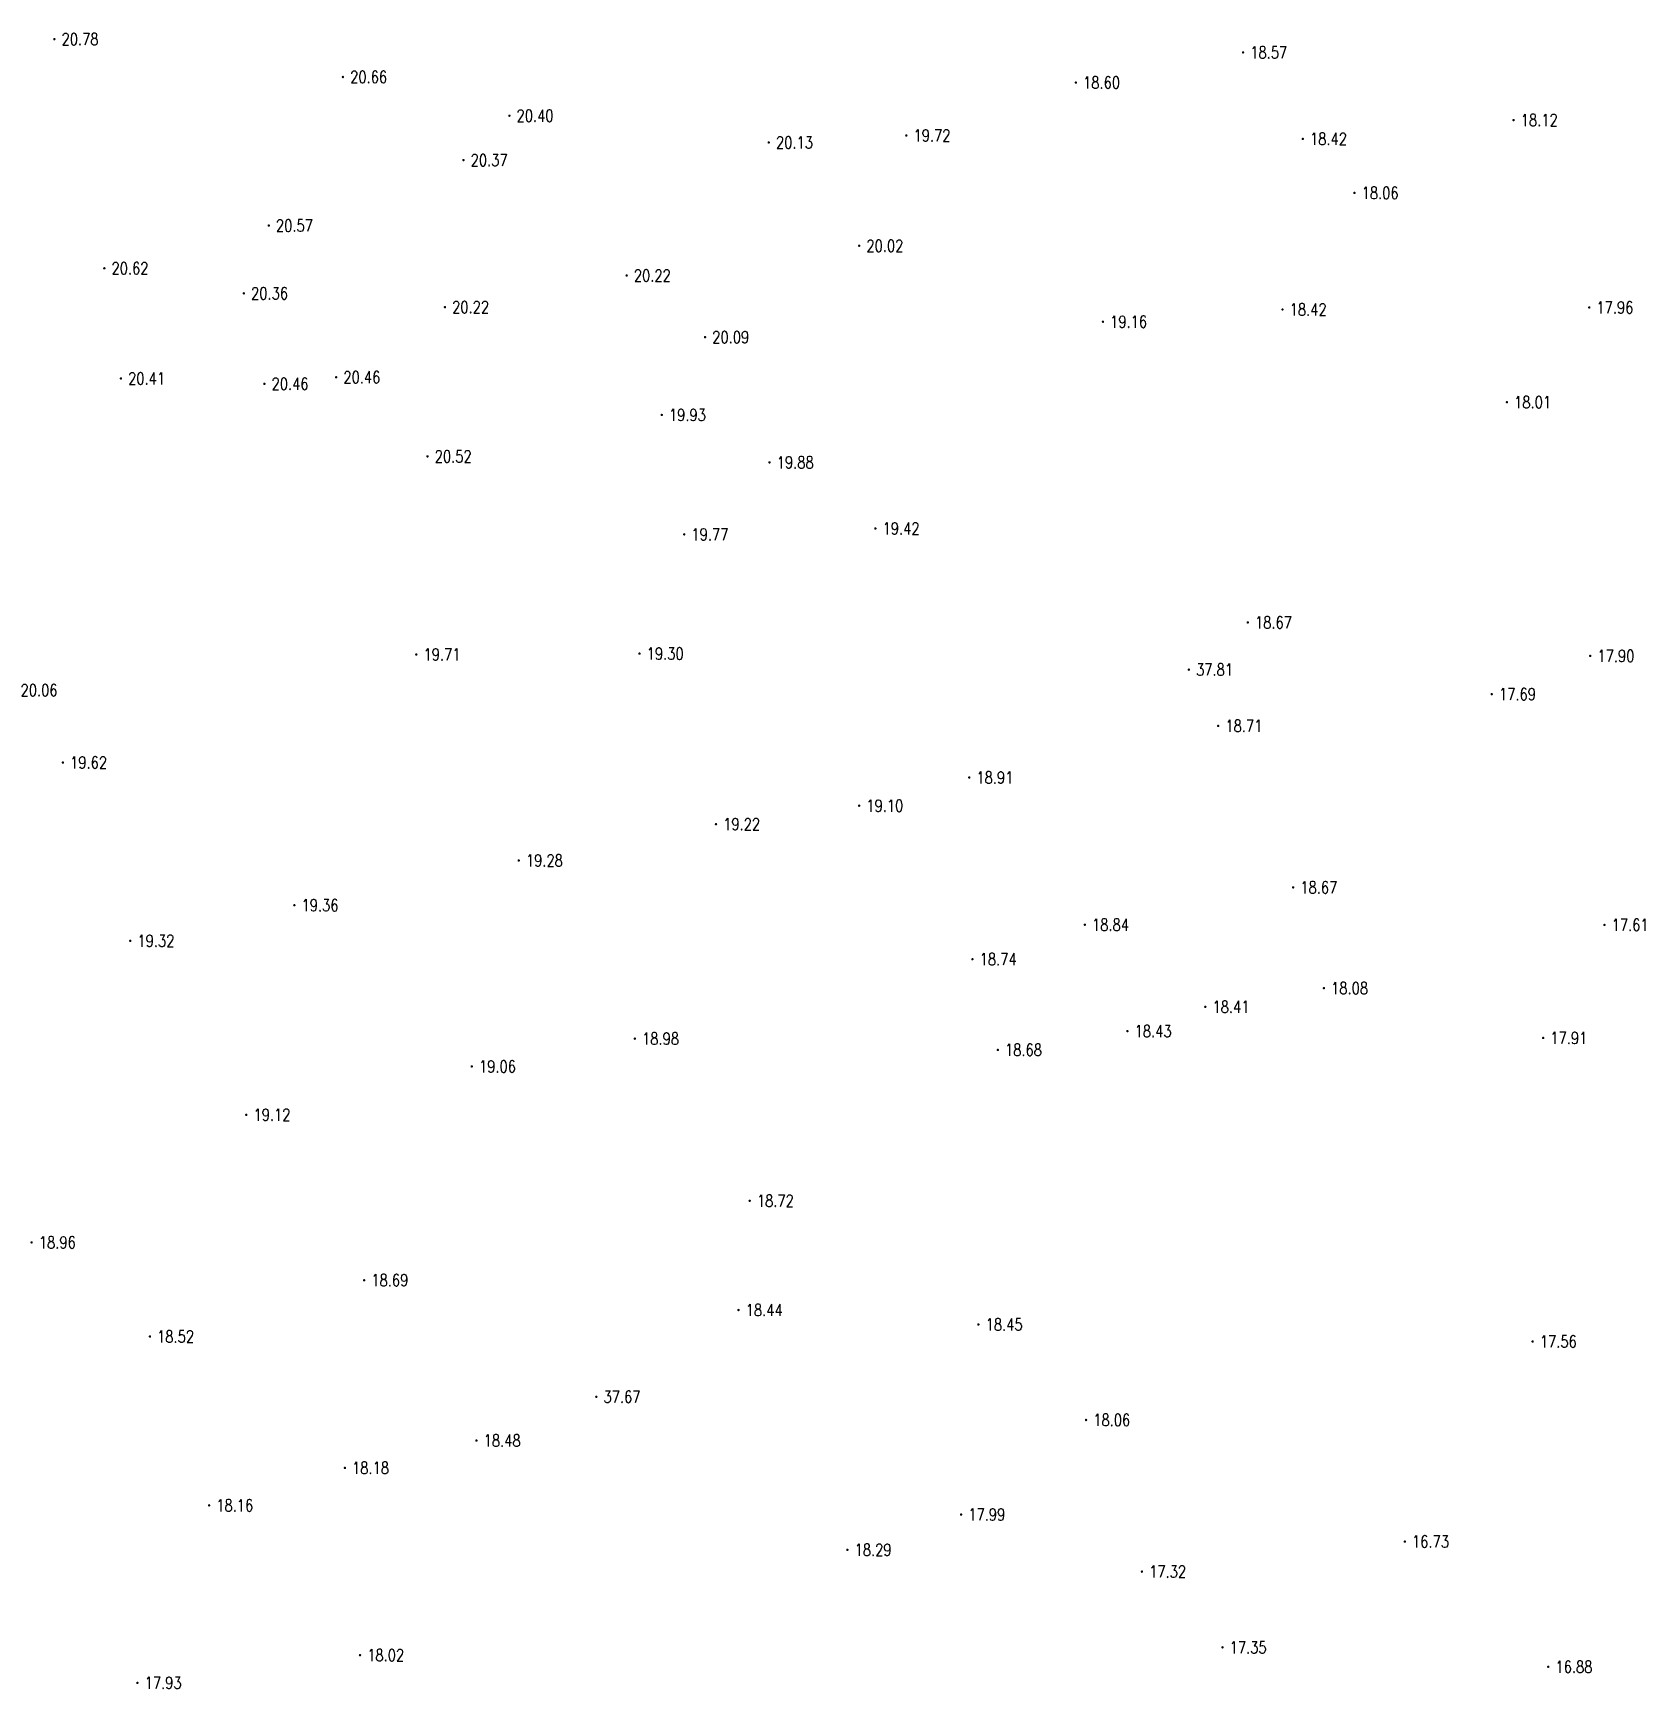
# Model space of a CAD drawing. Extents: x 476861 to 479475, y 2367369 to 2370541.
# Drawn here: x 478488.7 to 478623.1, y 2369924.5 to 2370062.6 of the extents above; entities that cross this region are included whole.
import ezdxf
from ezdxf.enums import TextEntityAlignment as Align

# ---------------------------------------------------------------- set-up
doc = ezdxf.new("R2010")
doc.units = 0
doc.header["$LTSCALE"] = 0.5
doc.layers.get('0').update_dxf_attribs({"linetype": 'CONTINUOUS'})
doc.layers.add('GCD', color=1, linetype='CONTINUOUS')
doc.styles.add('HZ', font='rs.shx', dxfattribs={"width": 0.8, "bigfont": 'hztxt.shx'})

# ---------------------------------------------------------------- blocks, each defined once
blk = doc.blocks.new('GC200')
at = {"linetype": 'Continuous', "const_width": 0.2, "flags": 128}
blk.add_lwpolyline([(-0.1, 0, 1), (0.1, 0, 1)], format="xyb", close=True, dxfattribs=at)

msp = doc.modelspace()

# ---------------------------------------------------------------- block references
at = {"layer": 'GCD', "linetype": 'Continuous'}
ref = msp.add_blockref('GC200', (478490.431, 2370062.126, 20.78), dxfattribs=dict(at, xscale=0.5, yscale=0.5, zscale=0.5))
ref.add_attrib('height', '20.78', dxfattribs={"linetype": 'Continuous', "height": 1, "style": 'HZ', "width": 0.8}).set_placement((478491.031, 2370062.126, 20.78), align=Align.MIDDLE_LEFT)
ref = msp.add_blockref('GC200', (478589.602, 2370061.02, 18.573), dxfattribs=dict(at, xscale=0.5, yscale=0.5, zscale=0.5))
ref.add_attrib('height', '18.57', dxfattribs={"linetype": 'Continuous', "height": 1, "style": 'HZ', "width": 0.8}).set_placement((478590.202, 2370061.02, 18.573), align=Align.MIDDLE_LEFT)
ref = msp.add_blockref('GC200', (478514.508, 2370058.965, 20.659), dxfattribs=dict(at, xscale=0.5, yscale=0.5, zscale=0.5))
ref.add_attrib('height', '20.66', dxfattribs={"linetype": 'Continuous', "height": 1, "style": 'HZ', "width": 0.8}).set_placement((478515.108, 2370058.965, 20.659), align=Align.MIDDLE_LEFT)
ref = msp.add_blockref('GC200', (478575.656, 2370058.499, 18.6), dxfattribs=dict(at, xscale=0.5, yscale=0.5, zscale=0.5))
ref.add_attrib('height', '18.60', dxfattribs={"linetype": 'Continuous', "height": 1, "style": 'HZ', "width": 0.8}).set_placement((478576.256, 2370058.499, 18.6), align=Align.MIDDLE_LEFT)
ref = msp.add_blockref('GC200', (478528.393, 2370055.735, 20.404), dxfattribs=dict(at, xscale=0.5, yscale=0.5, zscale=0.5))
ref.add_attrib('height', '20.40', dxfattribs={"linetype": 'Continuous', "height": 1, "style": 'HZ', "width": 0.8}).set_placement((478528.993, 2370055.735, 20.404), align=Align.MIDDLE_LEFT)
ref = msp.add_blockref('GC200', (478612.173, 2370055.369, 18.122), dxfattribs=dict(at, xscale=0.5, yscale=0.5, zscale=0.5))
ref.add_attrib('height', '18.12', dxfattribs={"linetype": 'Continuous', "height": 1, "style": 'HZ', "width": 0.8}).set_placement((478612.773, 2370055.369, 18.122), align=Align.MIDDLE_LEFT)
ref = msp.add_blockref('GC200', (478561.511, 2370054.083, 19.718), dxfattribs=dict(at, xscale=0.5, yscale=0.5, zscale=0.5))
ref.add_attrib('height', '19.72', dxfattribs={"linetype": 'Continuous', "height": 1, "style": 'HZ', "width": 0.8}).set_placement((478562.111, 2370054.083, 19.718), align=Align.MIDDLE_LEFT)
ref = msp.add_blockref('GC200', (478594.588, 2370053.801, 18.419), dxfattribs=dict(at, xscale=0.5, yscale=0.5, zscale=0.5))
ref.add_attrib('height', '18.42', dxfattribs={"linetype": 'Continuous', "height": 1, "style": 'HZ', "width": 0.8}).set_placement((478595.188, 2370053.801, 18.419), align=Align.MIDDLE_LEFT)
ref = msp.add_blockref('GC200', (478550.034, 2370053.502, 20.13), dxfattribs=dict(at, xscale=0.5, yscale=0.5, zscale=0.5))
ref.add_attrib('height', '20.13', dxfattribs={"linetype": 'Continuous', "height": 1, "style": 'HZ', "width": 0.8}).set_placement((478550.634, 2370053.502, 20.13), align=Align.MIDDLE_LEFT)
ref = msp.add_blockref('GC200', (478524.563, 2370052.028, 20.37), dxfattribs=dict(at, xscale=0.5, yscale=0.5, zscale=0.5))
ref.add_attrib('height', '20.37', dxfattribs={"linetype": 'Continuous', "height": 1, "style": 'HZ', "width": 0.8}).set_placement((478525.163, 2370052.028, 20.37), align=Align.MIDDLE_LEFT)
ref = msp.add_blockref('GC200', (478598.895, 2370049.292, 18.058), dxfattribs=dict(at, xscale=0.5, yscale=0.5, zscale=0.5))
ref.add_attrib('height', '18.06', dxfattribs={"linetype": 'Continuous', "height": 1, "style": 'HZ', "width": 0.8}).set_placement((478599.495, 2370049.292, 18.058), align=Align.MIDDLE_LEFT)
ref = msp.add_blockref('GC200', (478508.316, 2370046.565, 20.57), dxfattribs=dict(at, xscale=0.5, yscale=0.5, zscale=0.5))
ref.add_attrib('height', '20.57', dxfattribs={"linetype": 'Continuous', "height": 1, "style": 'HZ', "width": 0.8}).set_placement((478508.916, 2370046.565, 20.57), align=Align.MIDDLE_LEFT)
ref = msp.add_blockref('GC200', (478557.578, 2370044.88, 20.023), dxfattribs=dict(at, xscale=0.5, yscale=0.5, zscale=0.5))
ref.add_attrib('height', '20.02', dxfattribs={"linetype": 'Continuous', "height": 1, "style": 'HZ', "width": 0.8}).set_placement((478558.178, 2370044.88, 20.023), align=Align.MIDDLE_LEFT)
ref = msp.add_blockref('GC200', (478494.6, 2370043.001, 20.62), dxfattribs=dict(at, xscale=0.5, yscale=0.5, zscale=0.5))
ref.add_attrib('height', '20.62', dxfattribs={"linetype": 'Continuous', "height": 1, "style": 'HZ', "width": 0.8}).set_placement((478495.2, 2370043.001, 20.62), align=Align.MIDDLE_LEFT)
ref = msp.add_blockref('GC200', (478538.178, 2370042.399, 20.216), dxfattribs=dict(at, xscale=0.5, yscale=0.5, zscale=0.5))
ref.add_attrib('height', '20.22', dxfattribs={"linetype": 'Continuous', "height": 1, "style": 'HZ', "width": 0.8}).set_placement((478538.778, 2370042.399, 20.216), align=Align.MIDDLE_LEFT)
ref = msp.add_blockref('GC200', (478506.242, 2370040.912, 20.359), dxfattribs=dict(at, xscale=0.5, yscale=0.5, zscale=0.5))
ref.add_attrib('height', '20.36', dxfattribs={"linetype": 'Continuous', "height": 1, "style": 'HZ', "width": 0.8}).set_placement((478506.842, 2370040.912, 20.359), align=Align.MIDDLE_LEFT)
ref = msp.add_blockref('GC200', (478523.015, 2370039.762, 20.22), dxfattribs=dict(at, xscale=0.5, yscale=0.5, zscale=0.5))
ref.add_attrib('height', '20.22', dxfattribs={"linetype": 'Continuous', "height": 1, "style": 'HZ', "width": 0.8}).set_placement((478523.615, 2370039.762, 20.22), align=Align.MIDDLE_LEFT)
ref = msp.add_blockref('GC200', (478577.914, 2370038.546, 19.164), dxfattribs=dict(at, xscale=0.5, yscale=0.5, zscale=0.5))
ref.add_attrib('height', '19.16', dxfattribs={"linetype": 'Continuous', "height": 1, "style": 'HZ', "width": 0.8}).set_placement((478578.514, 2370038.546, 19.164), align=Align.MIDDLE_LEFT)
ref = msp.add_blockref('GC200', (478592.894, 2370039.564, 18.419), dxfattribs=dict(at, xscale=0.5, yscale=0.5, zscale=0.5))
ref.add_attrib('height', '18.42', dxfattribs={"linetype": 'Continuous', "height": 1, "style": 'HZ', "width": 0.8}).set_placement((478593.494, 2370039.564, 18.419), align=Align.MIDDLE_LEFT)
ref = msp.add_blockref('GC200', (478618.487, 2370039.737, 17.958), dxfattribs=dict(at, xscale=0.5, yscale=0.5, zscale=0.5))
ref.add_attrib('height', '17.96', dxfattribs={"linetype": 'Continuous', "height": 1, "style": 'HZ', "width": 0.8}).set_placement((478619.087, 2370039.737, 17.958), align=Align.MIDDLE_LEFT)
ref = msp.add_blockref('GC200', (478544.717, 2370037.257, 20.093), dxfattribs=dict(at, xscale=0.5, yscale=0.5, zscale=0.5))
ref.add_attrib('height', '20.09', dxfattribs={"linetype": 'Continuous', "height": 1, "style": 'HZ', "width": 0.8}).set_placement((478545.317, 2370037.257, 20.093), align=Align.MIDDLE_LEFT)
ref = msp.add_blockref('GC200', (478495.983, 2370033.812, 20.409), dxfattribs=dict(at, xscale=0.5, yscale=0.5, zscale=0.5))
ref.add_attrib('height', '20.41', dxfattribs={"linetype": 'Continuous', "height": 1, "style": 'HZ', "width": 0.8}).set_placement((478496.583, 2370033.812, 20.409), align=Align.MIDDLE_LEFT)
ref = msp.add_blockref('GC200', (478507.952, 2370033.362, 20.457), dxfattribs=dict(at, xscale=0.5, yscale=0.5, zscale=0.5))
ref.add_attrib('height', '20.46', dxfattribs={"linetype": 'Continuous', "height": 1, "style": 'HZ', "width": 0.8}).set_placement((478508.552, 2370033.362, 20.457), align=Align.MIDDLE_LEFT)
ref = msp.add_blockref('GC200', (478513.942, 2370033.913, 20.457), dxfattribs=dict(at, xscale=0.5, yscale=0.5, zscale=0.5))
ref.add_attrib('height', '20.46', dxfattribs={"linetype": 'Continuous', "height": 1, "style": 'HZ', "width": 0.8}).set_placement((478514.542, 2370033.913, 20.457), align=Align.MIDDLE_LEFT)
ref = msp.add_blockref('GC200', (478611.619, 2370031.826, 18.005), dxfattribs=dict(at, xscale=0.5, yscale=0.5, zscale=0.5))
ref.add_attrib('height', '18.01', dxfattribs={"linetype": 'Continuous', "height": 1, "style": 'HZ', "width": 0.8}).set_placement((478612.219, 2370031.826, 18.005), align=Align.MIDDLE_LEFT)
ref = msp.add_blockref('GC200', (478541.103, 2370030.765, 19.928), dxfattribs=dict(at, xscale=0.5, yscale=0.5, zscale=0.5))
ref.add_attrib('height', '19.93', dxfattribs={"linetype": 'Continuous', "height": 1, "style": 'HZ', "width": 0.8}).set_placement((478541.703, 2370030.765, 19.928), align=Align.MIDDLE_LEFT)
ref = msp.add_blockref('GC200', (478521.563, 2370027.307, 20.52), dxfattribs=dict(at, xscale=0.5, yscale=0.5, zscale=0.5))
ref.add_attrib('height', '20.52', dxfattribs={"linetype": 'Continuous', "height": 1, "style": 'HZ', "width": 0.8}).set_placement((478522.163, 2370027.307, 20.52), align=Align.MIDDLE_LEFT)
ref = msp.add_blockref('GC200', (478550.099, 2370026.808, 19.88), dxfattribs=dict(at, xscale=0.5, yscale=0.5, zscale=0.5))
ref.add_attrib('height', '19.88', dxfattribs={"linetype": 'Continuous', "height": 1, "style": 'HZ', "width": 0.8}).set_placement((478550.699, 2370026.808, 19.88), align=Align.MIDDLE_LEFT)
ref = msp.add_blockref('GC200', (478542.983, 2370020.802, 19.768), dxfattribs=dict(at, xscale=0.5, yscale=0.5, zscale=0.5))
ref.add_attrib('height', '19.77', dxfattribs={"linetype": 'Continuous', "height": 1, "style": 'HZ', "width": 0.8}).set_placement((478543.583, 2370020.802, 19.768), align=Align.MIDDLE_LEFT)
ref = msp.add_blockref('GC200', (478558.931, 2370021.293, 19.423), dxfattribs=dict(at, xscale=0.5, yscale=0.5, zscale=0.5))
ref.add_attrib('height', '19.42', dxfattribs={"linetype": 'Continuous', "height": 1, "style": 'HZ', "width": 0.8}).set_placement((478559.531, 2370021.293, 19.423), align=Align.MIDDLE_LEFT)
ref = msp.add_blockref('GC200', (478589.996, 2370013.453, 18.667), dxfattribs=dict(at, xscale=0.5, yscale=0.5, zscale=0.5))
ref.add_attrib('height', '18.67', dxfattribs={"linetype": 'Continuous', "height": 1, "style": 'HZ', "width": 0.8}).set_placement((478590.596, 2370013.453, 18.667), align=Align.MIDDLE_LEFT)
ref = msp.add_blockref('GC200', (478520.628, 2370010.781, 19.714), dxfattribs=dict(at, xscale=0.5, yscale=0.5, zscale=0.5))
ref.add_attrib('height', '19.71', dxfattribs={"linetype": 'Continuous', "height": 1, "style": 'HZ', "width": 0.8}).set_placement((478521.228, 2370010.781, 19.714), align=Align.MIDDLE_LEFT)
ref = msp.add_blockref('GC200', (478539.247, 2370010.85, 19.304), dxfattribs=dict(at, xscale=0.5, yscale=0.5, zscale=0.5))
ref.add_attrib('height', '19.30', dxfattribs={"linetype": 'Continuous', "height": 1, "style": 'HZ', "width": 0.8}).set_placement((478539.847, 2370010.85, 19.304), align=Align.MIDDLE_LEFT)
ref = msp.add_blockref('GC200', (478585.085, 2370009.513, 37.806), dxfattribs=dict(at, xscale=0.5, yscale=0.5, zscale=0.5))
ref.add_attrib('height', '37.81', dxfattribs={"linetype": 'Continuous', "height": 1, "style": 'HZ', "width": 0.8}).set_placement((478585.685, 2370009.513, 37.806), align=Align.MIDDLE_LEFT)
ref = msp.add_blockref('GC200', (478618.572, 2370010.658, 17.903), dxfattribs=dict(at, xscale=0.5, yscale=0.5, zscale=0.5))
ref.add_attrib('height', '17.90', dxfattribs={"linetype": 'Continuous', "height": 1, "style": 'HZ', "width": 0.8}).set_placement((478619.172, 2370010.658, 17.903), align=Align.MIDDLE_LEFT)
ref = msp.add_blockref('GC200', (478487.011, 2370007.795, 20.06), dxfattribs=dict(at, xscale=0.5, yscale=0.5, zscale=0.5))
ref.add_attrib('height', '20.06', dxfattribs={"linetype": 'Continuous', "height": 1, "style": 'HZ', "width": 0.8}).set_placement((478487.611, 2370007.795, 20.06), align=Align.MIDDLE_LEFT)
ref = msp.add_blockref('GC200', (478610.353, 2370007.465, 17.685), dxfattribs=dict(at, xscale=0.5, yscale=0.5, zscale=0.5))
ref.add_attrib('height', '17.69', dxfattribs={"linetype": 'Continuous', "height": 1, "style": 'HZ', "width": 0.8}).set_placement((478610.953, 2370007.465, 17.685), align=Align.MIDDLE_LEFT)
ref = msp.add_blockref('GC200', (478587.53, 2370004.819, 18.71), dxfattribs=dict(at, xscale=0.5, yscale=0.5, zscale=0.5))
ref.add_attrib('height', '18.71', dxfattribs={"linetype": 'Continuous', "height": 1, "style": 'HZ', "width": 0.8}).set_placement((478588.13, 2370004.819, 18.71), align=Align.MIDDLE_LEFT)
ref = msp.add_blockref('GC200', (478491.144, 2370001.76, 19.619), dxfattribs=dict(at, xscale=0.5, yscale=0.5, zscale=0.5))
ref.add_attrib('height', '19.62', dxfattribs={"linetype": 'Continuous', "height": 1, "style": 'HZ', "width": 0.8}).set_placement((478491.744, 2370001.76, 19.619), align=Align.MIDDLE_LEFT)
ref = msp.add_blockref('GC200', (478566.757, 2370000.515, 18.908), dxfattribs=dict(at, xscale=0.5, yscale=0.5, zscale=0.5))
ref.add_attrib('height', '18.91', dxfattribs={"linetype": 'Continuous', "height": 1, "style": 'HZ', "width": 0.8}).set_placement((478567.357, 2370000.515, 18.908), align=Align.MIDDLE_LEFT)
ref = msp.add_blockref('GC200', (478557.572, 2369998.162, 19.098), dxfattribs=dict(at, xscale=0.5, yscale=0.5, zscale=0.5))
ref.add_attrib('height', '19.10', dxfattribs={"linetype": 'Continuous', "height": 1, "style": 'HZ', "width": 0.8}).set_placement((478558.172, 2369998.162, 19.098), align=Align.MIDDLE_LEFT)
ref = msp.add_blockref('GC200', (478545.629, 2369996.617, 19.22), dxfattribs=dict(at, xscale=0.5, yscale=0.5, zscale=0.5))
ref.add_attrib('height', '19.22', dxfattribs={"linetype": 'Continuous', "height": 1, "style": 'HZ', "width": 0.8}).set_placement((478546.229, 2369996.617, 19.22), align=Align.MIDDLE_LEFT)
ref = msp.add_blockref('GC200', (478529.171, 2369993.59, 19.28), dxfattribs=dict(at, xscale=0.5, yscale=0.5, zscale=0.5))
ref.add_attrib('height', '19.28', dxfattribs={"linetype": 'Continuous', "height": 1, "style": 'HZ', "width": 0.8}).set_placement((478529.771, 2369993.59, 19.28), align=Align.MIDDLE_LEFT)
ref = msp.add_blockref('GC200', (478593.783, 2369991.344, 18.666), dxfattribs=dict(at, xscale=0.5, yscale=0.5, zscale=0.5))
ref.add_attrib('height', '18.67', dxfattribs={"linetype": 'Continuous', "height": 1, "style": 'HZ', "width": 0.8}).set_placement((478594.383, 2369991.344, 18.666), align=Align.MIDDLE_LEFT)
ref = msp.add_blockref('GC200', (478510.452, 2369989.854, 19.361), dxfattribs=dict(at, xscale=0.5, yscale=0.5, zscale=0.5))
ref.add_attrib('height', '19.36', dxfattribs={"linetype": 'Continuous', "height": 1, "style": 'HZ', "width": 0.8}).set_placement((478511.052, 2369989.854, 19.361), align=Align.MIDDLE_LEFT)
ref = msp.add_blockref('GC200', (478576.401, 2369988.229, 18.835), dxfattribs=dict(at, xscale=0.5, yscale=0.5, zscale=0.5))
ref.add_attrib('height', '18.84', dxfattribs={"linetype": 'Continuous', "height": 1, "style": 'HZ', "width": 0.8}).set_placement((478577.001, 2369988.229, 18.835), align=Align.MIDDLE_LEFT)
ref = msp.add_blockref('GC200', (478619.75, 2369988.209, 17.614), dxfattribs=dict(at, xscale=0.5, yscale=0.5, zscale=0.5))
ref.add_attrib('height', '17.61', dxfattribs={"linetype": 'Continuous', "height": 1, "style": 'HZ', "width": 0.8}).set_placement((478620.35, 2369988.209, 17.614), align=Align.MIDDLE_LEFT)
ref = msp.add_blockref('GC200', (478496.762, 2369986.886, 19.319), dxfattribs=dict(at, xscale=0.5, yscale=0.5, zscale=0.5))
ref.add_attrib('height', '19.32', dxfattribs={"linetype": 'Continuous', "height": 1, "style": 'HZ', "width": 0.8}).set_placement((478497.362, 2369986.886, 19.319), align=Align.MIDDLE_LEFT)
ref = msp.add_blockref('GC200', (478567.03, 2369985.355, 18.738), dxfattribs=dict(at, xscale=0.5, yscale=0.5, zscale=0.5))
ref.add_attrib('height', '18.74', dxfattribs={"linetype": 'Continuous', "height": 1, "style": 'HZ', "width": 0.8}).set_placement((478567.63, 2369985.355, 18.738), align=Align.MIDDLE_LEFT)
ref = msp.add_blockref('GC200', (478596.349, 2369982.94, 18.078), dxfattribs=dict(at, xscale=0.5, yscale=0.5, zscale=0.5))
ref.add_attrib('height', '18.08', dxfattribs={"linetype": 'Continuous', "height": 1, "style": 'HZ', "width": 0.8}).set_placement((478596.949, 2369982.94, 18.078), align=Align.MIDDLE_LEFT)
ref = msp.add_blockref('GC200', (478586.454, 2369981.375, 18.412), dxfattribs=dict(at, xscale=0.5, yscale=0.5, zscale=0.5))
ref.add_attrib('height', '18.41', dxfattribs={"linetype": 'Continuous', "height": 1, "style": 'HZ', "width": 0.8}).set_placement((478587.054, 2369981.375, 18.412), align=Align.MIDDLE_LEFT)
ref = msp.add_blockref('GC200', (478579.955, 2369979.353, 18.428), dxfattribs=dict(at, xscale=0.5, yscale=0.5, zscale=0.5))
ref.add_attrib('height', '18.43', dxfattribs={"linetype": 'Continuous', "height": 1, "style": 'HZ', "width": 0.8}).set_placement((478580.555, 2369979.353, 18.428), align=Align.MIDDLE_LEFT)
ref = msp.add_blockref('GC200', (478538.862, 2369978.723, 18.982), dxfattribs=dict(at, xscale=0.5, yscale=0.5, zscale=0.5))
ref.add_attrib('height', '18.98', dxfattribs={"linetype": 'Continuous', "height": 1, "style": 'HZ', "width": 0.8}).set_placement((478539.462, 2369978.723, 18.982), align=Align.MIDDLE_LEFT)
ref = msp.add_blockref('GC200', (478569.141, 2369977.784, 18.681), dxfattribs=dict(at, xscale=0.5, yscale=0.5, zscale=0.5))
ref.add_attrib('height', '18.68', dxfattribs={"linetype": 'Continuous', "height": 1, "style": 'HZ', "width": 0.8}).set_placement((478569.741, 2369977.784, 18.681), align=Align.MIDDLE_LEFT)
ref = msp.add_blockref('GC200', (478614.638, 2369978.781, 17.907), dxfattribs=dict(at, xscale=0.5, yscale=0.5, zscale=0.5))
ref.add_attrib('height', '17.91', dxfattribs={"linetype": 'Continuous', "height": 1, "style": 'HZ', "width": 0.8}).set_placement((478615.238, 2369978.781, 17.907), align=Align.MIDDLE_LEFT)
ref = msp.add_blockref('GC200', (478525.254, 2369976.405, 19.056), dxfattribs=dict(at, xscale=0.5, yscale=0.5, zscale=0.5))
ref.add_attrib('height', '19.06', dxfattribs={"linetype": 'Continuous', "height": 1, "style": 'HZ', "width": 0.8}).set_placement((478525.854, 2369976.405, 19.056), align=Align.MIDDLE_LEFT)
ref = msp.add_blockref('GC200', (478506.443, 2369972.368, 19.12), dxfattribs=dict(at, xscale=0.5, yscale=0.5, zscale=0.5))
ref.add_attrib('height', '19.12', dxfattribs={"linetype": 'Continuous', "height": 1, "style": 'HZ', "width": 0.8}).set_placement((478507.043, 2369972.368, 19.12), align=Align.MIDDLE_LEFT)
ref = msp.add_blockref('GC200', (478548.441, 2369965.197, 18.723), dxfattribs=dict(at, xscale=0.5, yscale=0.5, zscale=0.5))
ref.add_attrib('height', '18.72', dxfattribs={"linetype": 'Continuous', "height": 1, "style": 'HZ', "width": 0.8}).set_placement((478549.041, 2369965.197, 18.723), align=Align.MIDDLE_LEFT)
ref = msp.add_blockref('GC200', (478488.535, 2369961.725, 18.96), dxfattribs=dict(at, xscale=0.5, yscale=0.5, zscale=0.5))
ref.add_attrib('height', '18.96', dxfattribs={"linetype": 'Continuous', "height": 1, "style": 'HZ', "width": 0.8}).set_placement((478489.135, 2369961.725, 18.96), align=Align.MIDDLE_LEFT)
ref = msp.add_blockref('GC200', (478516.277, 2369958.565, 18.687), dxfattribs=dict(at, xscale=0.5, yscale=0.5, zscale=0.5))
ref.add_attrib('height', '18.69', dxfattribs={"linetype": 'Continuous', "height": 1, "style": 'HZ', "width": 0.8}).set_placement((478516.877, 2369958.565, 18.687), align=Align.MIDDLE_LEFT)
ref = msp.add_blockref('GC200', (478547.512, 2369956.081, 18.444), dxfattribs=dict(at, xscale=0.5, yscale=0.5, zscale=0.5))
ref.add_attrib('height', '18.44', dxfattribs={"linetype": 'Continuous', "height": 1, "style": 'HZ', "width": 0.8}).set_placement((478548.112, 2369956.081, 18.444), align=Align.MIDDLE_LEFT)
ref = msp.add_blockref('GC200', (478567.526, 2369954.871, 18.449), dxfattribs=dict(at, xscale=0.5, yscale=0.5, zscale=0.5))
ref.add_attrib('height', '18.45', dxfattribs={"linetype": 'Continuous', "height": 1, "style": 'HZ', "width": 0.8}).set_placement((478568.126, 2369954.871, 18.449), align=Align.MIDDLE_LEFT)
ref = msp.add_blockref('GC200', (478498.4, 2369953.869, 18.52), dxfattribs=dict(at, xscale=0.5, yscale=0.5, zscale=0.5))
ref.add_attrib('height', '18.52', dxfattribs={"linetype": 'Continuous', "height": 1, "style": 'HZ', "width": 0.8}).set_placement((478499, 2369953.869, 18.52), align=Align.MIDDLE_LEFT)
ref = msp.add_blockref('GC200', (478613.762, 2369953.458, 17.56), dxfattribs=dict(at, xscale=0.5, yscale=0.5, zscale=0.5))
ref.add_attrib('height', '17.56', dxfattribs={"linetype": 'Continuous', "height": 1, "style": 'HZ', "width": 0.8}).set_placement((478614.362, 2369953.458, 17.56), align=Align.MIDDLE_LEFT)
ref = msp.add_blockref('GC200', (478535.647, 2369948.836, 37.674), dxfattribs=dict(at, xscale=0.5, yscale=0.5, zscale=0.5))
ref.add_attrib('height', '37.67', dxfattribs={"linetype": 'Continuous', "height": 1, "style": 'HZ', "width": 0.8}).set_placement((478536.247, 2369948.836, 37.674), align=Align.MIDDLE_LEFT)
ref = msp.add_blockref('GC200', (478576.503, 2369946.904, 18.06), dxfattribs=dict(at, xscale=0.5, yscale=0.5, zscale=0.5))
ref.add_attrib('height', '18.06', dxfattribs={"linetype": 'Continuous', "height": 1, "style": 'HZ', "width": 0.8}).set_placement((478577.103, 2369946.904, 18.06), align=Align.MIDDLE_LEFT)
ref = msp.add_blockref('GC200', (478525.647, 2369945.19, 18.483), dxfattribs=dict(at, xscale=0.5, yscale=0.5, zscale=0.5))
ref.add_attrib('height', '18.48', dxfattribs={"linetype": 'Continuous', "height": 1, "style": 'HZ', "width": 0.8}).set_placement((478526.247, 2369945.19, 18.483), align=Align.MIDDLE_LEFT)
ref = msp.add_blockref('GC200', (478514.667, 2369942.909, 18.176), dxfattribs=dict(at, xscale=0.5, yscale=0.5, zscale=0.5))
ref.add_attrib('height', '18.18', dxfattribs={"linetype": 'Continuous', "height": 1, "style": 'HZ', "width": 0.8}).set_placement((478515.267, 2369942.909, 18.176), align=Align.MIDDLE_LEFT)
ref = msp.add_blockref('GC200', (478503.338, 2369939.781, 18.16), dxfattribs=dict(at, xscale=0.5, yscale=0.5, zscale=0.5))
ref.add_attrib('height', '18.16', dxfattribs={"linetype": 'Continuous', "height": 1, "style": 'HZ', "width": 0.8}).set_placement((478503.938, 2369939.781, 18.16), align=Align.MIDDLE_LEFT)
ref = msp.add_blockref('GC200', (478566.078, 2369939.011, 17.988), dxfattribs=dict(at, xscale=0.5, yscale=0.5, zscale=0.5))
ref.add_attrib('height', '17.99', dxfattribs={"linetype": 'Continuous', "height": 1, "style": 'HZ', "width": 0.8}).set_placement((478566.678, 2369939.011, 17.988), align=Align.MIDDLE_LEFT)
ref = msp.add_blockref('GC200', (478603.099, 2369936.756, 16.73), dxfattribs=dict(at, xscale=0.5, yscale=0.5, zscale=0.5))
ref.add_attrib('height', '16.73', dxfattribs={"linetype": 'Continuous', "height": 1, "style": 'HZ', "width": 0.8}).set_placement((478603.699, 2369936.756, 16.73), align=Align.MIDDLE_LEFT)
ref = msp.add_blockref('GC200', (478556.593, 2369936.07, 18.287), dxfattribs=dict(at, xscale=0.5, yscale=0.5, zscale=0.5))
ref.add_attrib('height', '18.29', dxfattribs={"linetype": 'Continuous', "height": 1, "style": 'HZ', "width": 0.8}).set_placement((478557.193, 2369936.07, 18.287), align=Align.MIDDLE_LEFT)
ref = msp.add_blockref('GC200', (478581.169, 2369934.249, 17.32), dxfattribs=dict(at, xscale=0.5, yscale=0.5, zscale=0.5))
ref.add_attrib('height', '17.32', dxfattribs={"linetype": 'Continuous', "height": 1, "style": 'HZ', "width": 0.8}).set_placement((478581.769, 2369934.249, 17.32), align=Align.MIDDLE_LEFT)
ref = msp.add_blockref('GC200', (478587.884, 2369927.932, 17.345), dxfattribs=dict(at, xscale=0.5, yscale=0.5, zscale=0.5))
ref.add_attrib('height', '17.35', dxfattribs={"linetype": 'Continuous', "height": 1, "style": 'HZ', "width": 0.8}).set_placement((478588.484, 2369927.932, 17.345), align=Align.MIDDLE_LEFT)
ref = msp.add_blockref('GC200', (478515.931, 2369927.286, 18.022), dxfattribs=dict(at, xscale=0.5, yscale=0.5, zscale=0.5))
ref.add_attrib('height', '18.02', dxfattribs={"linetype": 'Continuous', "height": 1, "style": 'HZ', "width": 0.8}).set_placement((478516.531, 2369927.286, 18.022), align=Align.MIDDLE_LEFT)
ref = msp.add_blockref('GC200', (478615.068, 2369926.313, 16.881), dxfattribs=dict(at, xscale=0.5, yscale=0.5, zscale=0.5))
ref.add_attrib('height', '16.88', dxfattribs={"linetype": 'Continuous', "height": 1, "style": 'HZ', "width": 0.8}).set_placement((478615.668, 2369926.313, 16.881), align=Align.MIDDLE_LEFT)
ref = msp.add_blockref('GC200', (478497.36, 2369924.967, 17.932), dxfattribs=dict(at, xscale=0.5, yscale=0.5, zscale=0.5))
ref.add_attrib('height', '17.93', dxfattribs={"linetype": 'Continuous', "height": 1, "style": 'HZ', "width": 0.8}).set_placement((478497.96, 2369924.967, 17.932), align=Align.MIDDLE_LEFT)

doc.saveas('drawing.dxf')
